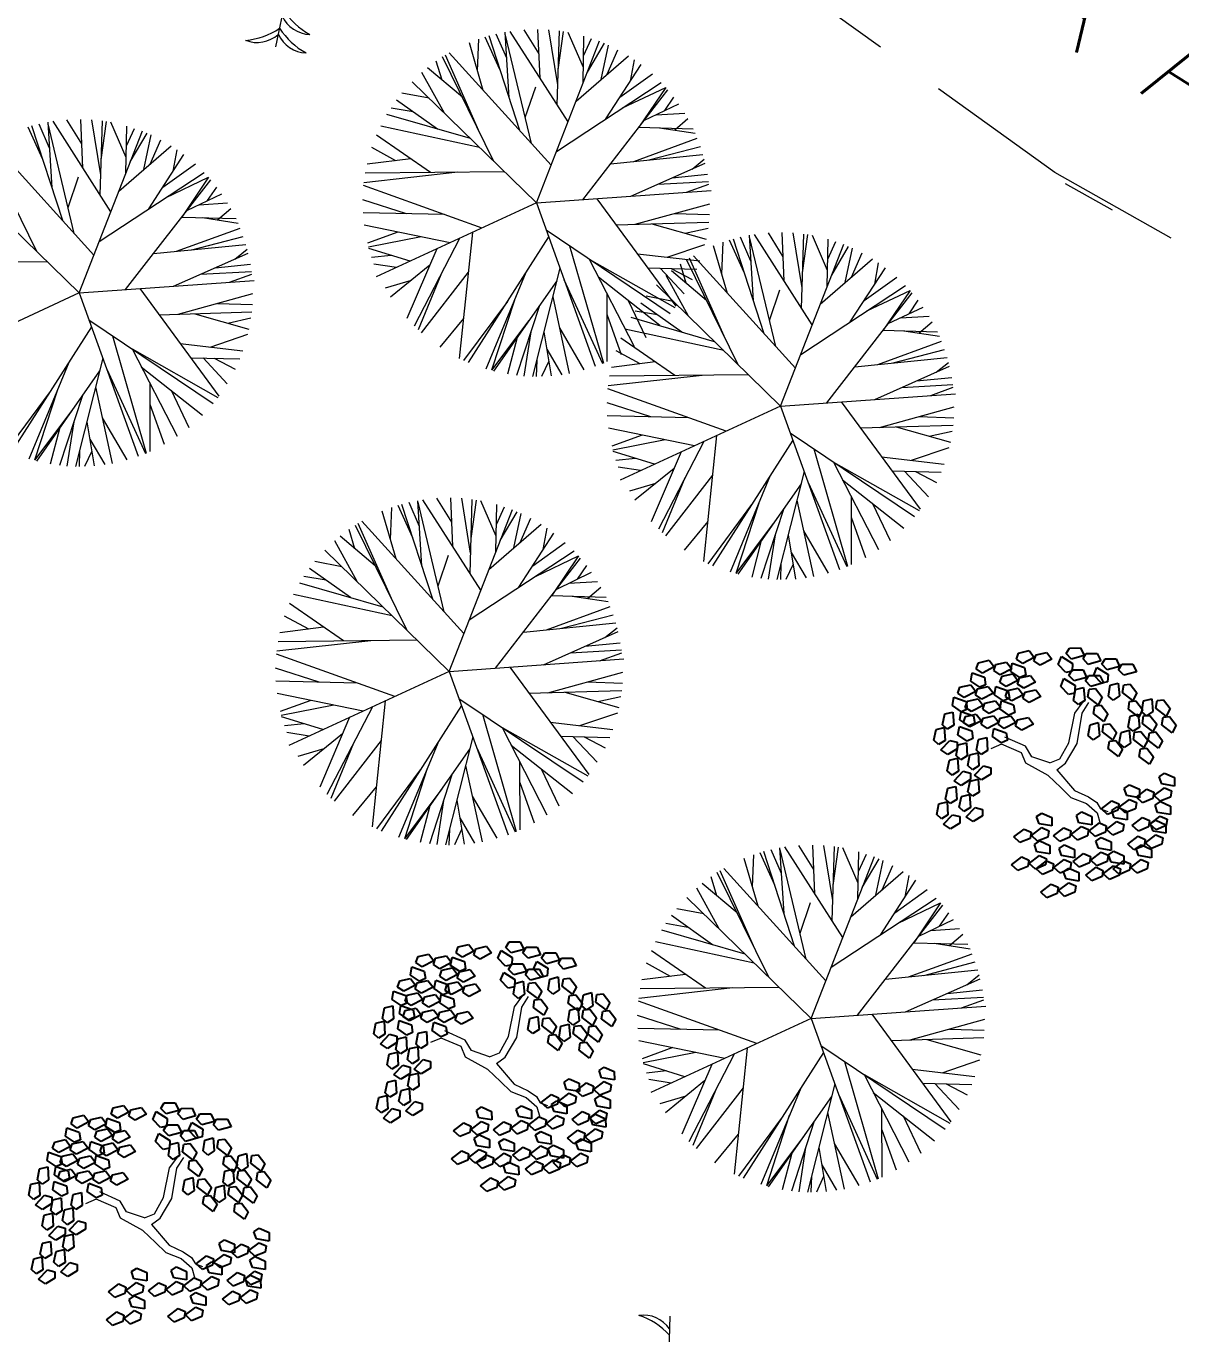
# Model space of a CAD drawing. Header units: millimetres. Extents: x 997 to 4249, y 599 to 1440.
# Drawn here: x 1703.17 to 1728.76, y 773.84 to 802.83 of the extents above; entities that cross this region are included whole.
import ezdxf

# ---------------------------------------------------------------- set-up
doc = ezdxf.new("R2010")
doc.units = ezdxf.units.MM
doc.linetypes.add('Continuo', pattern=[0])
doc.linetypes.add('DASHED', pattern=[19.05, 12.7, -6.35])
doc.layers.add('cercas existentes', color=18, linetype='Continuous')
doc.layers.add('taludes', color=9, linetype='Continuous')
doc.styles.add('1mm', font='romans.shx', dxfattribs={"height": 2})

# ---------------------------------------------------------------- blocks, each defined once
blk = doc.blocks.new('L', base_point=(1.3683, 0.5913))
at = {"linetype": 'Continuo'}
for p, q in [((1.2809, 0.65), (1.3117, 0.675)), ((1.2937, 0.5998), (1.2809, 0.65)), ((1.3117, 0.675), (1.3419, 0.6213)), ((1.3419, 0.6213), (1.3225, 0.5909)), ((1.2753, 0.5668), (1.3061, 0.5917)), ((1.2881, 0.5166), (1.2753, 0.5668)), ((1.3225, 0.5909), (1.2937, 0.5998)), ((1.3061, 0.5917), (1.3362, 0.538)), ((1.3169, 0.5076), (1.2881, 0.5166)), ((1.3362, 0.538), (1.3169, 0.5076)), ((1.337, 0.4891), (1.3557, 0.5478)), ((1.3557, 0.5478), (1.3911, 0.5544)), ((1.4042, 0.5272), (1.3763, 0.4836)), ((1.3911, 0.5544), (1.4042, 0.5272)), ((1.3763, 0.4836), (1.337, 0.4891))]:
    blk.add_line(p, q, dxfattribs=at)
blk = doc.blocks.new('gtfoods1')
at = {"layer": 'taludes', "linetype": 'Continuous', "lineweight": 5}
for p, q in [((-215.752, 141.45, 12.071), (-215.131, 144.437, 12.071)), ((-207.016, 113.312, 12.071), (-207.109, 110.262, 12.071))]:
    blk.add_line(p, q, dxfattribs=at)
at = {"layer": 'taludes', "lineweight": 5, "extrusion": (-0.01642, -0.01246, 0.999788)}
for p, q in [((-210.578, 140.318, 12.094), (-210.668, 141.772, 12.111)), ((-209.274, 139.787, 12.109), (-210.557, 141.79, 12.113)), ((-209.917, 141.294, 12.117), (-210.247, 141.825, 12.118)), ((-209.894, 140.754, 12.111), (-209.941, 141.834, 12.124)), ((-209.499, 140.608, 12.116), (-209.698, 141.824, 12.127)), ((-209.513, 140.16, 12.11), (-209.462, 141.8, 12.131)), ((-209.489, 140.937, 12.12), (-209.372, 141.786, 12.132)), ((-208.934, 140.988, 12.13), (-209.273, 141.769, 12.134)), ((-211.153, 140.483, 12.087), (-211.46, 141.537, 12.095)), ((-211.279, 140.914, 12.09), (-211.249, 141.618, 12.099)), ((-210.783, 140.947, 12.099), (-211.107, 141.665, 12.102)), ((-210.342, 139.59, 12.089), (-211.024, 141.689, 12.104)), ((-210.632, 141.199, 12.104), (-210.866, 141.73, 12.107)), ((-210.085, 139.307, 12.09), (-210.666, 141.736, 12.11)), ((-209.976, 137.987, 12.075), (-208.576, 141.578, 12.143)), ((-208.941, 140.642, 12.125), (-208.92, 141.686, 12.138)), ((-208.928, 141.246, 12.133), (-208.752, 141.634, 12.141)), ((-208.844, 140.89, 12.13), (-208.468, 141.526, 12.144)), ((-208.542, 140.724, 12.133), (-208.38, 141.487, 12.145)), ((-210.917, 138.905, 12.071), (-212.056, 141.224, 12.081)), ((-211.227, 139.536, 12.074), (-211.992, 141.264, 12.083)), ((-209.649, 138.827, 12.091), (-211.908, 141.314, 12.085)), ((-209.095, 140.246, 12.118), (-207.936, 141.248, 12.149)), ((-208.403, 140.844, 12.136), (-208.17, 141.383, 12.147)), ((-207.891, 140.688, 12.143), (-207.804, 141.162, 12.15)), ((-212.015, 139.977, 12.066), (-212.511, 140.882, 12.069)), ((-211.616, 140.329, 12.077), (-212.392, 140.982, 12.073)), ((-212.066, 140.707, 12.075), (-212.195, 141.13, 12.078)), ((-208.433, 139.852, 12.124), (-207.654, 141.054, 12.151)), ((-209.976, 137.987, 12.075), (-212.73, 140.674, 12.063)), ((-209.531, 139.13, 12.097), (-207.208, 140.658, 12.154)), ((-208.123, 140.329, 12.135), (-207.403, 140.846, 12.153)), ((-212.354, 140.308, 12.065), (-212.955, 140.422, 12.056)), ((-210.222, 139.882, 12.095), (-209.991, 140.56, 12.107)), ((-208.948, 138.06, 12.093), (-207.061, 140.497, 12.154)), ((-208.064, 140.094, 12.133), (-207.108, 140.55, 12.154)), ((-207.108, 140.55, 12.154), (-207.703, 139.669, 12.133)), ((-207.13, 140.034, 12.147), (-206.928, 140.333, 12.154)), ((-212.706, 140.007, 12.055), (-213.197, 140.091, 12.048)), ((-212.164, 139.622, 12.059), (-213.074, 140.269, 12.053)), ((-207.591, 139.813, 12.137), (-206.818, 140.183, 12.154)), ((-220.764, 139.205, 12.104), (-220.998, 139.736, 12.107)), ((-220.71, 138.324, 12.094), (-220.8, 139.778, 12.111)), ((-220.217, 137.313, 12.09), (-220.797, 139.743, 12.11)), ((-219.406, 137.793, 12.109), (-220.689, 139.797, 12.113)), ((-220.049, 139.3, 12.117), (-220.379, 139.831, 12.118)), ((-220.025, 138.76, 12.111), (-220.073, 139.84, 12.124)), ((-219.631, 138.614, 12.116), (-219.83, 139.83, 12.127)), ((-219.645, 138.166, 12.11), (-219.594, 139.806, 12.131)), ((-219.621, 138.943, 12.12), (-219.504, 139.793, 12.132)), ((-219.066, 138.994, 12.13), (-219.405, 139.776, 12.134)), ((-211.438, 139.413, 12.069), (-213.288, 139.946, 12.045)), ((-207.321, 139.942, 12.143), (-206.687, 139.981, 12.154)), ((-206.91, 139.605, 12.146), (-206.615, 139.858, 12.154)), ((-220.915, 138.954, 12.099), (-221.239, 139.671, 12.102)), ((-220.474, 137.596, 12.089), (-221.155, 139.695, 12.104)), ((-220.108, 135.993, 12.075), (-218.708, 139.584, 12.143)), ((-219.072, 138.649, 12.125), (-219.052, 139.692, 12.138)), ((-219.06, 139.253, 12.133), (-218.884, 139.64, 12.141)), ((-218.976, 138.896, 12.13), (-218.6, 139.532, 12.144)), ((-218.674, 138.73, 12.133), (-218.512, 139.494, 12.145)), ((-212.321, 138.661, 12.045), (-213.518, 139.49, 12.036)), ((-211.238, 139.218, 12.07), (-213.426, 139.691, 12.04)), ((-207.817, 138.91, 12.122), (-206.408, 139.425, 12.152)), ((-207.703, 139.669, 12.133), (-206.5, 139.634, 12.153)), ((-207.247, 139.656, 12.141), (-206.455, 139.536, 12.152)), ((-221.049, 136.911, 12.071), (-222.188, 139.23, 12.081)), ((-219.781, 136.833, 12.091), (-222.04, 139.321, 12.085)), ((-219.227, 138.252, 12.118), (-218.067, 139.254, 12.149)), ((-218.535, 138.85, 12.136), (-218.302, 139.39, 12.147)), ((-218.023, 138.694, 12.143), (-217.936, 139.168, 12.15)), ((-213.09, 138.924, 12.036), (-213.623, 139.214, 12.03)), ((-207.482, 138.944, 12.128), (-206.34, 139.241, 12.15)), ((-218.565, 137.858, 12.124), (-217.786, 139.06, 12.151)), ((-218.255, 138.336, 12.135), (-217.534, 138.852, 12.153)), ((-212.759, 138.964, 12.041), (-213.727, 138.845, 12.024)), ((-208.33, 138.858, 12.113), (-206.283, 139.064, 12.149)), ((-207.884, 138.135, 12.111), (-206.232, 138.869, 12.147)), ((-206.526, 138.738, 12.141), (-206.253, 138.955, 12.148)), ((-220.108, 135.993, 12.075), (-222.862, 138.681, 12.063)), ((-220.354, 137.888, 12.095), (-220.123, 138.566, 12.107)), ((-219.663, 137.136, 12.097), (-217.34, 138.664, 12.154)), ((-218.196, 138.101, 12.133), (-217.24, 138.556, 12.154)), ((-217.24, 138.556, 12.154), (-217.835, 137.675, 12.133)), ((-211.714, 138.667, 12.055), (-213.798, 138.433, 12.018)), ((-210.684, 138.678, 12.072), (-213.767, 138.646, 12.021)), ((-206.965, 138.543, 12.131), (-206.182, 138.624, 12.145)), ((-219.08, 136.066, 12.093), (-217.193, 138.503, 12.154)), ((-217.262, 138.04, 12.147), (-217.06, 138.339, 12.154)), ((-211.18, 137.432, 12.048), (-213.804, 138.372, 12.017)), ((-207.287, 138.401, 12.124), (-206.159, 138.463, 12.144)), ((-206.647, 138.223, 12.133), (-206.152, 138.402, 12.143)), ((-217.723, 137.819, 12.137), (-216.95, 138.189, 12.154)), ((-217.453, 137.948, 12.143), (-216.819, 137.988, 12.154)), ((-212.856, 137.748, 12.025), (-213.823, 138.057, 12.013)), ((-209.976, 137.987, 12.075), (-213.53, 136.347, 11.996)), ((-209.976, 137.987, 12.075), (-206.102, 138.262, 12.142)), ((-209.976, 137.987, 12.075), (-208.671, 134.368, 12.051)), ((-208.633, 138.082, 12.098), (-206.882, 135.7, 12.097)), ((-217.042, 137.611, 12.146), (-216.747, 137.864, 12.154)), ((-212.009, 137.729, 12.038), (-213.817, 137.769, 12.009)), ((-207.785, 137.514, 12.105), (-206.129, 137.971, 12.138)), ((-206.912, 137.755, 12.122), (-206.138, 137.728, 12.135)), ((-217.949, 136.916, 12.122), (-216.54, 137.431, 12.152)), ((-217.835, 137.675, 12.133), (-216.632, 137.641, 12.153)), ((-217.379, 137.662, 12.141), (-216.587, 137.542, 12.152)), ((-211.886, 137.106, 12.033), (-213.792, 137.495, 12.006)), ((-208.206, 137.501, 12.098), (-206.152, 137.564, 12.133)), ((-207.413, 137.526, 12.111), (-206.213, 137.187, 12.127)), ((-206.68, 137.319, 12.121), (-206.169, 137.432, 12.131)), ((-217.614, 136.95, 12.128), (-216.472, 137.247, 12.15)), ((-213.044, 137.342, 12.017), (-213.719, 137.098, 12.002)), ((-212.532, 137.238, 12.024), (-213.697, 137.01, 12.002)), ((-211.679, 137.201, 12.037), (-212.685, 135.256, 11.996)), ((-211.394, 137.333, 12.044), (-211.684, 134.54, 12.004)), ((-209.704, 137.233, 12.07), (-211.485, 134.448, 12.006)), ((-209.761, 137.39, 12.071), (-207.009, 135.537, 12.093)), ((-205.865, 136.413, 12.09), (-205.836, 137.116, 12.099)), ((-205.369, 136.446, 12.099), (-205.693, 137.163, 12.102)), ((-204.928, 135.088, 12.089), (-205.61, 137.188, 12.104)), ((-205.219, 136.698, 12.104), (-205.452, 137.229, 12.107)), ((-205.165, 135.817, 12.094), (-205.254, 137.27, 12.111)), ((-204.671, 134.805, 12.09), (-205.252, 137.235, 12.11)), ((-203.861, 135.285, 12.109), (-205.144, 137.289, 12.113)), ((-204.504, 136.793, 12.117), (-204.833, 137.323, 12.118)), ((-204.48, 136.252, 12.111), (-204.527, 137.333, 12.124)), ((-204.086, 136.106, 12.116), (-204.285, 137.323, 12.127)), ((-204.099, 135.658, 12.11), (-204.049, 137.298, 12.131)), ((-204.075, 136.435, 12.12), (-203.958, 137.285, 12.132)), ((-203.52, 136.487, 12.13), (-203.859, 137.268, 12.134)), ((-203.527, 136.141, 12.125), (-203.506, 137.185, 12.138)), ((-203.515, 136.745, 12.133), (-203.338, 137.132, 12.141)), ((-218.462, 136.865, 12.113), (-216.415, 137.07, 12.149)), ((-218.016, 136.142, 12.111), (-216.364, 136.875, 12.147)), ((-216.658, 136.745, 12.141), (-216.385, 136.961, 12.148)), ((-212.773, 136.696, 12.013), (-213.689, 136.981, 12.001)), ((-213.193, 136.826, 12.008), (-213.628, 136.778, 12)), ((-212.182, 136.969, 12.026), (-212.844, 135.423, 11.996)), ((-209.238, 137.038, 12.075), (-208.49, 134.438, 12.055)), ((-207.737, 136.862, 12.098), (-206.35, 136.701, 12.119)), ((-207.077, 136.786, 12.108), (-206.24, 137.07, 12.125)), ((-205.739, 135.981, 12.087), (-206.047, 137.035, 12.095)), ((-204.563, 133.485, 12.075), (-203.162, 137.077, 12.143)), ((-203.43, 136.389, 12.13), (-203.054, 137.024, 12.144)), ((-203.128, 136.222, 12.133), (-202.967, 136.986, 12.145)), ((-202.99, 136.342, 12.136), (-202.756, 136.882, 12.147)), ((-220.816, 136.684, 12.072), (-223.899, 136.652, 12.021)), ((-217.097, 136.55, 12.131), (-216.314, 136.63, 12.145)), ((-213.078, 136.555, 12.006), (-213.577, 136.634, 11.999)), ((-212.338, 136.605, 12.019), (-213.207, 135.898, 11.996)), ((-209.454, 136.539, 12.066), (-210.058, 134.14, 12.026)), ((-208.802, 136.745, 12.079), (-206.905, 135.669, 12.097)), ((-208.802, 136.745, 12.079), (-207.808, 134.808, 12.071)), ((-207.509, 136.552, 12.098), (-206.418, 136.523, 12.115)), ((-207.232, 136.545, 12.102), (-206.698, 135.973, 12.104)), ((-206.987, 136.538, 12.106), (-206.522, 136.293, 12.111)), ((-206.653, 136.206, 12.075), (-206.781, 136.629, 12.078)), ((-205.503, 134.403, 12.071), (-206.642, 136.723, 12.081)), ((-205.813, 135.035, 12.074), (-206.579, 136.763, 12.083)), ((-204.235, 134.326, 12.091), (-206.495, 136.813, 12.085)), ((-203.682, 135.744, 12.118), (-202.522, 136.746, 12.149)), ((-203.019, 135.351, 12.124), (-202.241, 136.552, 12.151)), ((-202.477, 136.187, 12.143), (-202.39, 136.66, 12.15)), ((-220.108, 135.993, 12.075), (-216.234, 136.268, 12.142)), ((-217.419, 136.407, 12.124), (-216.291, 136.469, 12.144)), ((-216.779, 136.229, 12.133), (-216.284, 136.409, 12.143)), ((-212.751, 136.269, 12.008), (-213.329, 136.1, 11.996)), ((-212.096, 136.395, 12.02), (-212.599, 135.173, 11.997)), ((-211.485, 136.456, 12.031), (-212.528, 135.108, 11.997)), ((-210.207, 136.448, 12.052), (-211.095, 134.306, 12.011)), ((-209.524, 136.261, 12.061), (-210.926, 134.259, 12.013)), ((-209.365, 136.293, 12.064), (-208.51, 134.43, 12.055)), ((-208.6, 136.351, 12.077), (-207.242, 135.28, 12.086)), ((-206.602, 135.476, 12.066), (-207.097, 136.38, 12.069)), ((-206.203, 135.828, 12.077), (-206.978, 136.48, 12.073)), ((-202.71, 135.828, 12.135), (-201.989, 136.344, 12.153)), ((-220.108, 135.993, 12.075), (-223.662, 134.353, 11.996)), ((-220.108, 135.993, 12.075), (-218.803, 132.374, 12.051)), ((-218.765, 136.088, 12.098), (-217.014, 133.706, 12.097)), ((-217.917, 135.521, 12.105), (-216.261, 135.978, 12.138)), ((-208.414, 135.988, 12.076), (-208.411, 134.472, 12.057)), ((-204.563, 133.485, 12.075), (-207.316, 136.173, 12.063)), ((-204.809, 135.38, 12.095), (-204.578, 136.059, 12.107)), ((-204.117, 134.628, 12.097), (-201.794, 136.157, 12.154)), ((-203.534, 133.558, 12.093), (-201.648, 135.996, 12.154)), ((-202.651, 135.593, 12.133), (-201.694, 136.048, 12.154)), ((-201.694, 136.048, 12.154), (-202.289, 135.167, 12.133)), ((-217.044, 135.762, 12.122), (-216.27, 135.734, 12.135)), ((-210.619, 135.803, 12.037), (-211.588, 134.494, 12.005)), ((-210.46, 135.836, 12.04), (-210.968, 134.278, 12.013)), ((-209.906, 135.715, 12.048), (-210.414, 134.165, 12.02)), ((-209.614, 135.903, 12.055), (-209.245, 134.21, 12.04)), ((-207.939, 135.829, 12.082), (-207.546, 135.004, 12.078)), ((-206.751, 135.121, 12.059), (-207.661, 135.767, 12.053)), ((-206.941, 135.806, 12.065), (-207.541, 135.921, 12.056)), ((-202.177, 135.312, 12.137), (-201.404, 135.681, 12.154)), ((-201.716, 135.532, 12.147), (-201.514, 135.832, 12.154)), ((-219.893, 135.396, 12.071), (-217.141, 133.544, 12.093)), ((-218.338, 135.508, 12.098), (-216.284, 135.571, 12.133)), ((-217.545, 135.532, 12.111), (-216.345, 135.193, 12.127)), ((-216.812, 135.325, 12.121), (-216.301, 135.439, 12.131)), ((-211.592, 135.427, 12.017), (-212.117, 134.79, 12)), ((-210.14, 135.381, 12.04), (-210.968, 134.278, 12.013)), ((-208.413, 135.525, 12.07), (-208.093, 134.632, 12.064)), ((-206.024, 134.912, 12.069), (-207.874, 135.445, 12.045)), ((-207.292, 135.505, 12.055), (-207.784, 135.59, 12.048)), ((-201.908, 135.441, 12.143), (-201.273, 135.48, 12.154)), ((-219.836, 135.239, 12.07), (-221.617, 132.454, 12.006)), ((-217.209, 134.792, 12.108), (-216.372, 135.077, 12.125)), ((-210.098, 135.129, 12.037), (-210.252, 134.149, 12.023)), ((-209.808, 135.131, 12.042), (-209.644, 134.154, 12.033)), ((-209.466, 135.221, 12.049), (-208.921, 134.287, 12.046)), ((-205.824, 134.717, 12.07), (-208.012, 135.19, 12.04)), ((-202.289, 135.167, 12.133), (-201.086, 135.133, 12.153)), ((-201.834, 135.154, 12.141), (-201.041, 135.034, 12.152)), ((-201.497, 135.103, 12.146), (-201.201, 135.356, 12.154)), ((-219.37, 135.044, 12.075), (-218.622, 132.444, 12.055)), ((-217.869, 134.869, 12.098), (-216.482, 134.708, 12.119)), ((-210.404, 135.004, 12.031), (-210.617, 134.193, 12.017)), ((-206.907, 134.16, 12.045), (-208.104, 134.989, 12.036)), ((-202.404, 134.408, 12.122), (-200.995, 134.923, 12.152)), ((-219.586, 134.545, 12.066), (-220.19, 132.147, 12.026)), ((-218.934, 134.751, 12.079), (-217.037, 133.676, 12.097)), ((-218.934, 134.751, 12.079), (-217.94, 132.815, 12.071)), ((-217.641, 134.558, 12.098), (-216.55, 134.529, 12.115)), ((-217.364, 134.551, 12.102), (-216.83, 133.979, 12.104)), ((-217.119, 134.544, 12.106), (-216.654, 134.3, 12.111)), ((-209.967, 134.5, 12.032), (-209.98, 134.14, 12.027)), ((-209.743, 134.743, 12.038), (-209.411, 134.181, 12.037)), ((-207.676, 134.422, 12.036), (-208.209, 134.713, 12.03)), ((-202.916, 134.357, 12.113), (-200.87, 134.563, 12.149)), ((-202.069, 134.442, 12.128), (-200.926, 134.74, 12.15)), ((-220.338, 134.454, 12.052), (-221.227, 132.312, 12.011)), ((-219.656, 134.268, 12.061), (-221.058, 132.265, 12.013)), ((-219.497, 134.3, 12.064), (-218.642, 132.436, 12.055)), ((-218.732, 134.357, 12.077), (-217.374, 133.286, 12.086)), ((-209.699, 134.483, 12.036), (-209.861, 134.141, 12.029)), ((-207.345, 134.463, 12.041), (-208.313, 134.343, 12.024)), ((-202.471, 133.634, 12.111), (-200.818, 134.367, 12.147)), ((-201.112, 134.237, 12.141), (-200.839, 134.453, 12.148)), ((-218.546, 133.995, 12.076), (-218.543, 132.479, 12.057)), ((-206.3, 134.166, 12.055), (-208.384, 133.931, 12.018)), ((-205.271, 134.177, 12.072), (-208.353, 134.145, 12.021)), ((-201.873, 133.899, 12.124), (-200.745, 133.961, 12.144)), ((-201.552, 134.042, 12.131), (-200.769, 134.122, 12.145)), ((-220.751, 133.809, 12.037), (-221.72, 132.5, 12.005)), ((-220.592, 133.843, 12.04), (-221.099, 132.284, 12.013)), ((-220.038, 133.722, 12.048), (-220.546, 132.171, 12.02)), ((-219.746, 133.909, 12.055), (-219.377, 132.216, 12.04)), ((-218.071, 133.836, 12.082), (-217.678, 133.01, 12.078)), ((-205.766, 132.93, 12.048), (-208.391, 133.87, 12.017)), ((-204.563, 133.485, 12.075), (-200.688, 133.76, 12.142)), ((-201.233, 133.722, 12.133), (-200.738, 133.901, 12.143)), ((-220.272, 133.387, 12.04), (-221.099, 132.284, 12.013)), ((-218.545, 133.531, 12.07), (-218.225, 132.638, 12.064)), ((-207.442, 133.246, 12.025), (-208.409, 133.555, 12.013)), ((-204.563, 133.485, 12.075), (-208.116, 131.846, 11.996)), ((-204.563, 133.485, 12.075), (-203.257, 129.866, 12.051)), ((-203.22, 133.581, 12.098), (-201.469, 131.198, 12.097)), ((-202.372, 133.013, 12.105), (-200.716, 133.47, 12.138)), ((-220.23, 133.136, 12.037), (-220.384, 132.156, 12.023)), ((-219.94, 133.138, 12.042), (-219.776, 132.16, 12.033)), ((-219.597, 133.227, 12.049), (-219.053, 132.293, 12.046)), ((-206.595, 133.227, 12.038), (-208.404, 133.268, 12.009)), ((-202.793, 133, 12.098), (-200.739, 133.063, 12.133)), ((-201.498, 133.254, 12.122), (-200.724, 133.227, 12.135)), ((-220.536, 133.01, 12.031), (-220.749, 132.2, 12.017)), ((-206.472, 132.604, 12.033), (-208.378, 132.994, 12.006)), ((-207.631, 132.841, 12.017), (-208.306, 132.597, 12.002)), ((-205.98, 132.831, 12.044), (-206.27, 130.038, 12.004)), ((-204.347, 132.889, 12.071), (-201.596, 131.036, 12.093)), ((-202, 133.024, 12.111), (-200.8, 132.685, 12.127)), ((-201.267, 132.817, 12.121), (-200.756, 132.931, 12.131)), ((-220.099, 132.507, 12.032), (-220.112, 132.146, 12.027)), ((-219.831, 132.489, 12.036), (-219.992, 132.148, 12.029)), ((-219.875, 132.749, 12.038), (-219.543, 132.187, 12.037)), ((-207.118, 132.736, 12.024), (-208.283, 132.508, 12.002)), ((-207.36, 132.195, 12.013), (-208.276, 132.479, 12.001)), ((-206.768, 132.468, 12.026), (-207.431, 130.922, 11.996)), ((-206.265, 132.7, 12.037), (-207.272, 130.754, 11.996)), ((-204.291, 132.731, 12.07), (-206.071, 129.947, 12.006)), ((-203.825, 132.537, 12.075), (-203.076, 129.937, 12.055)), ((-201.663, 132.284, 12.108), (-200.826, 132.569, 12.125)), ((-207.779, 132.325, 12.008), (-208.215, 132.276, 12)), ((-203.389, 132.243, 12.079), (-201.491, 131.168, 12.097)), ((-203.389, 132.243, 12.079), (-202.394, 130.307, 12.071)), ((-202.323, 132.361, 12.098), (-200.936, 132.2, 12.119)), ((-207.665, 132.054, 12.006), (-208.164, 132.132, 11.999)), ((-206.924, 132.103, 12.019), (-207.793, 131.397, 11.996)), ((-206.682, 131.894, 12.02), (-207.186, 130.672, 11.997)), ((-206.071, 131.954, 12.031), (-207.114, 130.607, 11.997)), ((-204.793, 131.946, 12.052), (-205.682, 129.805, 12.011)), ((-204.04, 132.037, 12.066), (-204.644, 129.639, 12.026)), ((-202.095, 132.05, 12.098), (-201.005, 132.021, 12.115)), ((-201.818, 132.043, 12.102), (-201.284, 131.471, 12.104)), ((-201.573, 132.037, 12.106), (-201.108, 131.792, 12.111)), ((-207.338, 131.767, 12.008), (-207.915, 131.599, 11.996)), ((-204.11, 131.76, 12.061), (-205.512, 129.757, 12.013)), ((-203.952, 131.792, 12.064), (-203.096, 129.928, 12.055)), ((-203.187, 131.849, 12.077), (-201.829, 130.778, 12.086)), ((-212.274, 129.207, 12.089), (-212.956, 131.306, 12.104)), ((-212.565, 130.816, 12.104), (-212.798, 131.347, 12.107)), ((-212.511, 129.935, 12.094), (-212.6, 131.388, 12.111)), ((-212.017, 128.924, 12.09), (-212.598, 131.353, 12.11)), ((-211.207, 129.403, 12.109), (-212.49, 131.407, 12.113)), ((-211.85, 130.911, 12.117), (-212.179, 131.441, 12.118)), ((-211.826, 130.371, 12.111), (-211.873, 131.451, 12.124)), ((-211.432, 130.224, 12.116), (-211.631, 131.441, 12.127)), ((-211.446, 129.776, 12.11), (-211.395, 131.416, 12.131)), ((-211.422, 130.553, 12.12), (-211.304, 131.403, 12.132)), ((-210.866, 130.605, 12.13), (-211.205, 131.386, 12.134)), ((-205.047, 131.335, 12.04), (-205.554, 129.777, 12.013)), ((-204.2, 131.401, 12.055), (-203.832, 129.708, 12.04)), ((-203, 131.487, 12.076), (-202.997, 129.971, 12.057)), ((-202.526, 131.328, 12.082), (-202.132, 130.502, 12.078)), ((-213.086, 130.1, 12.087), (-213.393, 131.154, 12.095)), ((-213.211, 130.531, 12.09), (-213.182, 131.234, 12.099)), ((-212.715, 130.564, 12.099), (-213.039, 131.281, 12.102)), ((-211.909, 127.604, 12.075), (-210.508, 131.195, 12.143)), ((-210.873, 130.259, 12.125), (-210.852, 131.303, 12.138)), ((-210.861, 130.863, 12.133), (-210.684, 131.251, 12.141)), ((-210.776, 130.507, 12.13), (-210.4, 131.142, 12.144)), ((-210.474, 130.341, 12.133), (-210.313, 131.104, 12.145)), ((-205.205, 131.301, 12.037), (-206.174, 129.992, 12.005)), ((-204.493, 131.214, 12.048), (-205, 129.663, 12.02)), ((-202.999, 131.023, 12.07), (-202.68, 130.13, 12.064)), ((-213.999, 130.324, 12.075), (-214.127, 130.747, 12.078)), ((-212.849, 128.522, 12.071), (-213.988, 130.841, 12.081)), ((-213.159, 129.153, 12.074), (-213.925, 130.881, 12.083)), ((-211.581, 128.444, 12.091), (-213.841, 130.931, 12.085)), ((-211.028, 129.862, 12.118), (-209.868, 130.865, 12.149)), ((-210.336, 130.46, 12.136), (-210.102, 131, 12.147)), ((-209.823, 130.305, 12.143), (-209.736, 130.778, 12.15)), ((-206.178, 130.925, 12.017), (-206.703, 130.289, 12)), ((-204.727, 130.879, 12.04), (-205.554, 129.777, 12.013)), ((-213.948, 129.594, 12.066), (-214.443, 130.498, 12.069)), ((-213.549, 129.946, 12.077), (-214.325, 130.598, 12.073)), ((-210.365, 129.469, 12.124), (-209.587, 130.671, 12.151)), ((-210.056, 129.946, 12.135), (-209.335, 130.463, 12.153)), ((-204.99, 130.503, 12.031), (-205.203, 129.692, 12.017)), ((-204.684, 130.628, 12.037), (-204.838, 129.648, 12.023)), ((-204.395, 130.63, 12.042), (-204.23, 129.652, 12.033)), ((-204.052, 130.72, 12.049), (-203.508, 129.785, 12.046)), ((-211.909, 127.604, 12.075), (-214.662, 130.291, 12.063)), ((-212.155, 129.499, 12.095), (-211.924, 130.177, 12.107)), ((-211.463, 128.746, 12.097), (-209.14, 130.275, 12.154)), ((-209.997, 129.711, 12.133), (-209.04, 130.167, 12.154)), ((-209.04, 130.167, 12.154), (-209.635, 129.286, 12.133)), ((-204.329, 130.242, 12.038), (-203.998, 129.68, 12.037)), ((-214.097, 129.239, 12.059), (-215.007, 129.885, 12.053)), ((-214.287, 129.925, 12.065), (-214.887, 130.039, 12.056)), ((-210.881, 127.677, 12.093), (-208.994, 130.114, 12.154)), ((-209.062, 129.65, 12.147), (-208.86, 129.95, 12.154)), ((-204.554, 129.999, 12.032), (-204.567, 129.638, 12.027)), ((-204.286, 129.982, 12.036), (-204.447, 129.64, 12.029)), ((-214.638, 129.624, 12.055), (-215.13, 129.708, 12.048)), ((-209.523, 129.43, 12.137), (-208.75, 129.8, 12.154)), ((-209.254, 129.559, 12.143), (-208.619, 129.598, 12.154)), ((-213.17, 128.835, 12.07), (-215.358, 129.308, 12.04)), ((-213.37, 129.03, 12.069), (-215.22, 129.563, 12.045)), ((-209.635, 129.286, 12.133), (-208.432, 129.251, 12.153)), ((-208.843, 129.221, 12.146), (-208.547, 129.474, 12.154)), ((-214.253, 128.278, 12.045), (-215.45, 129.107, 12.036)), ((-209.75, 128.527, 12.122), (-208.341, 129.041, 12.152)), ((-209.18, 129.272, 12.141), (-208.387, 129.152, 12.152)), ((-215.022, 128.54, 12.036), (-215.555, 128.831, 12.03)), ((-209.415, 128.56, 12.128), (-208.272, 128.858, 12.15)), ((-214.691, 128.581, 12.041), (-215.659, 128.461, 12.024)), ((-210.262, 128.475, 12.113), (-208.216, 128.681, 12.149)), ((-209.817, 127.752, 12.111), (-208.164, 128.486, 12.147)), ((-208.458, 128.355, 12.141), (-208.186, 128.571, 12.148)), ((-213.646, 128.284, 12.055), (-215.73, 128.049, 12.018)), ((-212.617, 128.295, 12.072), (-215.699, 128.263, 12.021)), ((-208.898, 128.16, 12.131), (-208.115, 128.24, 12.145)), ((-213.112, 127.048, 12.048), (-215.737, 127.988, 12.017)), ((-211.909, 127.604, 12.075), (-208.034, 127.879, 12.142)), ((-209.219, 128.017, 12.124), (-208.091, 128.08, 12.144)), ((-208.579, 127.84, 12.133), (-208.084, 128.019, 12.143)), ((-214.788, 127.364, 12.025), (-215.755, 127.674, 12.013)), ((-211.909, 127.604, 12.075), (-215.462, 125.964, 11.996)), ((-211.909, 127.604, 12.075), (-210.603, 123.984, 12.051)), ((-210.566, 127.699, 12.098), (-208.815, 125.317, 12.097)), ((-209.718, 127.131, 12.105), (-208.062, 127.588, 12.138)), ((-213.941, 127.345, 12.038), (-215.75, 127.386, 12.009)), ((-208.844, 127.372, 12.122), (-208.07, 127.345, 12.135)), ((-213.818, 126.723, 12.033), (-215.724, 127.112, 12.006)), ((-214.977, 126.959, 12.017), (-215.652, 126.715, 12.002)), ((-211.693, 127.007, 12.071), (-208.942, 125.154, 12.093)), ((-210.139, 127.118, 12.098), (-208.085, 127.181, 12.133)), ((-209.346, 127.142, 12.111), (-208.146, 126.804, 12.127)), ((-208.613, 126.935, 12.121), (-208.102, 127.049, 12.131)), ((-214.464, 126.854, 12.024), (-215.629, 126.626, 12.002)), ((-213.611, 126.818, 12.037), (-214.618, 124.872, 11.996)), ((-213.326, 126.95, 12.044), (-213.616, 124.156, 12.004)), ((-211.637, 126.85, 12.07), (-213.417, 124.065, 12.006)), ((-209.009, 126.403, 12.108), (-208.172, 126.687, 12.125)), ((-214.706, 126.313, 12.013), (-215.622, 126.597, 12.001)), ((-215.125, 126.443, 12.008), (-215.561, 126.394, 12)), ((-214.114, 126.586, 12.026), (-214.777, 125.04, 11.996)), ((-211.171, 126.655, 12.075), (-210.422, 124.055, 12.055)), ((-209.669, 126.479, 12.098), (-208.282, 126.318, 12.119)), ((-215.011, 126.172, 12.006), (-215.51, 126.25, 11.999)), ((-214.27, 126.221, 12.019), (-215.139, 125.515, 11.996)), ((-211.386, 126.155, 12.066), (-211.99, 123.757, 12.026)), ((-210.735, 126.361, 12.079), (-208.837, 125.286, 12.097)), ((-210.735, 126.361, 12.079), (-209.741, 124.425, 12.071)), ((-209.441, 126.169, 12.098), (-208.351, 126.14, 12.115)), ((-209.164, 126.161, 12.102), (-208.631, 125.589, 12.104)), ((-208.919, 126.155, 12.106), (-208.454, 125.91, 12.111)), ((-214.684, 125.885, 12.008), (-215.261, 125.717, 11.996)), ((-214.028, 126.012, 12.02), (-214.532, 124.79, 11.997)), ((-213.417, 126.072, 12.031), (-214.46, 124.725, 11.997)), ((-212.139, 126.064, 12.052), (-213.028, 123.923, 12.011)), ((-211.456, 125.878, 12.061), (-212.858, 123.875, 12.013)), ((-211.298, 125.91, 12.064), (-210.442, 124.047, 12.055)), ((-210.533, 125.968, 12.077), (-209.175, 124.896, 12.086)), ((-211.546, 125.52, 12.055), (-211.178, 123.826, 12.04)), ((-210.346, 125.605, 12.076), (-210.343, 124.089, 12.057)), ((-212.551, 125.419, 12.037), (-213.52, 124.111, 12.005)), ((-212.393, 125.453, 12.04), (-212.9, 123.895, 12.013)), ((-211.839, 125.332, 12.048), (-212.347, 123.781, 12.02)), ((-209.872, 125.446, 12.082), (-209.479, 124.621, 12.078)), ((-213.524, 125.043, 12.017), (-214.049, 124.407, 12)), ((-212.073, 124.998, 12.04), (-212.9, 123.895, 12.013)), ((-210.345, 125.142, 12.07), (-210.026, 124.248, 12.064)), ((-212.031, 124.746, 12.037), (-212.184, 123.766, 12.023)), ((-211.741, 124.748, 12.042), (-211.576, 123.771, 12.033)), ((-211.398, 124.838, 12.049), (-210.854, 123.904, 12.046)), ((-212.336, 124.621, 12.031), (-212.549, 123.81, 12.017)), ((-211.675, 124.36, 12.038), (-211.344, 123.798, 12.037)), ((-211.9, 124.117, 12.032), (-211.913, 123.756, 12.027)), ((-211.632, 124.1, 12.036), (-211.793, 123.758, 12.029)), ((-205.188, 122.836, 12.09), (-205.158, 123.539, 12.099)), ((-204.691, 122.869, 12.099), (-205.016, 123.586, 12.102)), ((-204.251, 121.511, 12.089), (-204.932, 123.611, 12.104)), ((-204.541, 123.121, 12.104), (-204.775, 123.652, 12.107)), ((-204.487, 122.24, 12.094), (-204.576, 123.693, 12.111)), ((-203.993, 121.228, 12.09), (-204.574, 123.658, 12.11)), ((-203.183, 121.708, 12.109), (-204.466, 123.712, 12.113)), ((-203.826, 123.216, 12.117), (-204.156, 123.746, 12.118)), ((-203.885, 119.909, 12.075), (-202.484, 123.5, 12.143)), ((-203.802, 122.675, 12.111), (-203.85, 123.756, 12.124)), ((-203.408, 122.529, 12.116), (-203.607, 123.746, 12.127)), ((-203.422, 122.081, 12.11), (-203.371, 123.721, 12.131)), ((-203.398, 122.858, 12.12), (-203.281, 123.708, 12.132)), ((-202.842, 122.91, 12.13), (-203.182, 123.691, 12.134)), ((-202.849, 122.564, 12.125), (-202.828, 123.608, 12.138)), ((-202.837, 123.168, 12.133), (-202.661, 123.556, 12.141)), ((-203.557, 120.749, 12.091), (-205.817, 123.236, 12.085)), ((-205.062, 122.404, 12.087), (-205.369, 123.458, 12.095)), ((-202.753, 122.812, 12.13), (-202.377, 123.447, 12.144)), ((-202.451, 122.646, 12.133), (-202.289, 123.409, 12.145)), ((-202.312, 122.765, 12.136), (-202.078, 123.305, 12.147)), ((-205.525, 122.251, 12.077), (-206.301, 122.903, 12.073)), ((-205.975, 122.629, 12.075), (-206.104, 123.052, 12.078)), ((-204.826, 120.827, 12.071), (-205.965, 123.146, 12.081)), ((-205.136, 121.458, 12.074), (-205.901, 123.186, 12.083)), ((-203.004, 122.167, 12.118), (-201.844, 123.169, 12.149)), ((-202.341, 121.774, 12.124), (-201.563, 122.975, 12.151)), ((-201.8, 122.61, 12.143), (-201.713, 123.083, 12.15)), ((-205.924, 121.899, 12.066), (-206.42, 122.803, 12.069)), ((-202.032, 122.251, 12.135), (-201.311, 122.767, 12.153)), ((-206.263, 122.23, 12.065), (-206.864, 122.344, 12.056)), ((-203.885, 119.909, 12.075), (-206.639, 122.596, 12.063)), ((-204.131, 121.803, 12.095), (-203.9, 122.482, 12.107)), ((-203.439, 121.051, 12.097), (-201.117, 122.58, 12.154)), ((-202.857, 119.981, 12.093), (-200.97, 122.419, 12.154)), ((-201.973, 122.016, 12.133), (-201.016, 122.471, 12.154)), ((-201.016, 122.471, 12.154), (-201.611, 121.59, 12.133)), ((-206.073, 121.544, 12.059), (-206.983, 122.19, 12.053)), ((-201.5, 121.735, 12.137), (-200.727, 122.104, 12.154)), ((-201.039, 121.955, 12.147), (-200.837, 122.255, 12.154)), ((-205.346, 121.335, 12.069), (-207.196, 121.868, 12.045)), ((-206.615, 121.928, 12.055), (-207.106, 122.013, 12.048)), ((-201.23, 121.864, 12.143), (-200.596, 121.903, 12.154)), ((-200.819, 121.526, 12.146), (-200.524, 121.779, 12.154)), ((-205.147, 121.14, 12.07), (-207.334, 121.613, 12.04)), ((-201.611, 121.59, 12.133), (-200.409, 121.556, 12.153)), ((-201.156, 121.577, 12.141), (-200.364, 121.457, 12.152)), ((-206.23, 120.583, 12.045), (-207.427, 121.412, 12.036)), ((-201.726, 120.832, 12.122), (-200.317, 121.346, 12.152)), ((-201.391, 120.865, 12.128), (-200.248, 121.163, 12.15)), ((-206.668, 120.886, 12.041), (-207.636, 120.766, 12.024)), ((-206.999, 120.845, 12.036), (-207.531, 121.136, 12.03)), ((-202.239, 120.78, 12.113), (-200.192, 120.986, 12.149)), ((-200.434, 120.66, 12.141), (-200.162, 120.876, 12.148)), ((-205.623, 120.589, 12.055), (-207.706, 120.354, 12.018)), ((-204.593, 120.6, 12.072), (-207.675, 120.568, 12.021)), ((-201.793, 120.057, 12.111), (-200.141, 120.79, 12.147)), ((-205.088, 119.353, 12.048), (-207.713, 120.293, 12.017)), ((-201.196, 120.322, 12.124), (-200.068, 120.385, 12.144)), ((-200.874, 120.465, 12.131), (-200.091, 120.545, 12.145)), ((-200.556, 120.145, 12.133), (-200.061, 120.324, 12.143)), ((-203.885, 119.909, 12.075), (-200.01, 120.183, 12.142)), ((-202.542, 120.004, 12.098), (-200.791, 117.621, 12.097)), ((-206.765, 119.669, 12.025), (-207.732, 119.979, 12.013)), ((-203.885, 119.909, 12.075), (-207.439, 118.269, 11.996)), ((-203.885, 119.909, 12.075), (-202.58, 116.289, 12.051)), ((-201.694, 119.436, 12.105), (-200.038, 119.893, 12.138)), ((-205.917, 119.65, 12.038), (-207.726, 119.691, 12.009)), ((-202.115, 119.423, 12.098), (-200.061, 119.486, 12.133)), ((-201.322, 119.447, 12.111), (-200.122, 119.108, 12.127)), ((-200.82, 119.677, 12.122), (-200.047, 119.65, 12.135)), ((-205.795, 119.027, 12.033), (-207.701, 119.417, 12.006)), ((-206.953, 119.264, 12.017), (-207.628, 119.02, 12.002)), ((-206.44, 119.159, 12.024), (-207.606, 118.931, 12.002)), ((-205.302, 119.254, 12.044), (-205.593, 116.461, 12.004)), ((-203.613, 119.155, 12.07), (-205.394, 116.37, 12.006)), ((-203.67, 119.312, 12.071), (-200.918, 117.459, 12.093)), ((-206.682, 118.618, 12.013), (-207.598, 118.902, 12.001)), ((-206.09, 118.891, 12.026), (-206.753, 117.345, 11.996)), ((-205.588, 119.123, 12.037), (-206.594, 117.177, 11.996)), ((-203.147, 118.96, 12.075), (-202.399, 116.36, 12.055)), ((-200.985, 118.707, 12.108), (-200.149, 118.992, 12.125)), ((-207.101, 118.748, 12.008), (-207.537, 118.699, 12)), ((-206.987, 118.477, 12.006), (-207.486, 118.555, 11.999)), ((-202.711, 118.666, 12.079), (-200.814, 117.591, 12.097)), ((-202.711, 118.666, 12.079), (-201.717, 116.73, 12.071)), ((-201.646, 118.784, 12.098), (-200.259, 118.623, 12.119)), ((-206.247, 118.526, 12.019), (-207.116, 117.82, 11.996)), ((-206.005, 118.317, 12.02), (-206.508, 117.095, 11.997)), ((-205.394, 118.377, 12.031), (-206.437, 117.03, 11.997)), ((-204.115, 118.369, 12.052), (-205.004, 116.228, 12.011)), ((-203.363, 118.46, 12.066), (-203.967, 116.062, 12.026)), ((-202.509, 118.272, 12.077), (-201.151, 117.201, 12.086)), ((-201.417, 118.474, 12.098), (-200.327, 118.444, 12.115)), ((-201.141, 118.466, 12.102), (-200.607, 117.894, 12.104)), ((-200.896, 118.46, 12.106), (-200.43, 118.215, 12.111)), ((-206.66, 118.19, 12.008), (-207.237, 118.022, 11.996)), ((-203.433, 118.183, 12.061), (-204.835, 116.18, 12.013)), ((-203.274, 118.215, 12.064), (-202.419, 116.351, 12.055)), ((-204.528, 117.724, 12.037), (-205.497, 116.415, 12.005)), ((-204.369, 117.758, 12.04), (-204.876, 116.2, 12.013)), ((-203.523, 117.824, 12.055), (-203.154, 116.131, 12.04)), ((-202.323, 117.91, 12.076), (-202.32, 116.394, 12.057)), ((-201.848, 117.751, 12.082), (-201.455, 116.926, 12.078)), ((-203.815, 117.637, 12.048), (-204.323, 116.086, 12.02)), ((-202.322, 117.446, 12.07), (-202.002, 116.553, 12.064)), ((-205.5, 117.348, 12.017), (-206.025, 116.712, 12)), ((-204.049, 117.303, 12.04), (-204.876, 116.2, 12.013)), ((-203.374, 117.143, 12.049), (-202.83, 116.209, 12.046)), ((-204.313, 116.926, 12.031), (-204.526, 116.115, 12.017)), ((-204.007, 117.051, 12.037), (-204.161, 116.071, 12.023)), ((-203.717, 117.053, 12.042), (-203.552, 116.076, 12.033)), ((-203.652, 116.665, 12.038), (-203.32, 116.103, 12.037)), ((-203.876, 116.422, 12.032), (-203.889, 116.061, 12.027)), ((-203.608, 116.405, 12.036), (-203.769, 116.063, 12.029))]:
    blk.add_line(p, q, dxfattribs=at)
at = {"layer": 'taludes', "lineweight": 5}
blk.add_line((-197.209, 137.831), (-198.247, 138.408), dxfattribs=at)
at = {"layer": 'taludes', "linetype": 'Continuo', "lineweight": 5, "extrusion": (-0.012368, -0.016489, 0.999788)}
for p, q in [((-198.176, 126.024, 12.084), (-198.04, 126.681, 12.097)), ((-198.04, 126.681, 12.097), (-197.858, 126.932, 12.103)), ((-197.989, 126.005, 12.086), (-197.881, 126.676, 12.099)), ((-197.881, 126.676, 12.099), (-197.729, 126.914, 12.104)), ((-199.133, 125.946, 12.071), (-199.589, 126.15, 12.069)), ((-199.666, 125.99, 12.065), (-199.901, 125.89, 12.061)), ((-199.224, 125.801, 12.068), (-199.666, 125.99, 12.065)), ((-199.13, 125.568, 12.065), (-199.224, 125.801, 12.068)), ((-198.996, 125.713, 12.069), (-199.133, 125.946, 12.071)), ((-198.375, 125.666, 12.076), (-198.176, 126.024, 12.084)), ((-198.248, 125.568, 12.076), (-197.989, 126.005, 12.086)), ((-198.633, 125.296, 12.067), (-199.13, 125.568, 12.065)), ((-198.595, 125.578, 12.072), (-198.996, 125.713, 12.069)), ((-198.595, 125.578, 12.072), (-198.375, 125.666, 12.076)), ((-198.441, 125.425, 12.071), (-198.248, 125.568, 12.076)), ((-198.633, 125.296, 12.067), (-198.352, 125.031, 12.066)), ((-198.441, 125.425, 12.071), (-198.05, 124.967, 12.068)), ((-198.352, 125.031, 12.066), (-198.127, 124.808, 12.065)), ((-198.05, 124.967, 12.068), (-197.737, 124.822, 12.07)), ((-198.127, 124.808, 12.065), (-197.785, 124.676, 12.067)), ((-197.785, 124.676, 12.067), (-197.545, 124.466, 12.066)), ((-197.737, 124.822, 12.07), (-197.552, 124.695, 12.07)), ((-197.552, 124.695, 12.07), (-197.47, 124.558, 12.069)), ((-197.545, 124.466, 12.066), (-197.48, 124.234, 12.063)), ((-197.47, 124.558, 12.069), (-197.313, 124.499, 12.07)), ((-210.458, 120.167, 12.097), (-210.276, 120.418, 12.103)), ((-210.299, 120.162, 12.099), (-210.147, 120.4, 12.104)), ((-210.594, 119.51, 12.084), (-210.458, 120.167, 12.097)), ((-210.406, 119.491, 12.086), (-210.299, 120.162, 12.099)), ((-212.084, 119.476, 12.065), (-212.319, 119.376, 12.061)), ((-211.642, 119.287, 12.068), (-212.084, 119.476, 12.065)), ((-211.551, 119.432, 12.071), (-212.007, 119.636, 12.069)), ((-211.414, 119.198, 12.069), (-211.551, 119.432, 12.071)), ((-210.793, 119.152, 12.076), (-210.594, 119.51, 12.084)), ((-210.666, 119.053, 12.076), (-210.406, 119.491, 12.086)), ((-211.548, 119.054, 12.065), (-211.642, 119.287, 12.068)), ((-211.013, 119.064, 12.072), (-211.414, 119.198, 12.069)), ((-211.013, 119.064, 12.072), (-210.793, 119.152, 12.076)), ((-211.051, 118.782, 12.067), (-211.548, 119.054, 12.065)), ((-210.858, 118.911, 12.071), (-210.666, 119.053, 12.076)), ((-210.858, 118.911, 12.071), (-210.468, 118.453, 12.068)), ((-211.051, 118.782, 12.067), (-210.77, 118.517, 12.066)), ((-210.77, 118.517, 12.066), (-210.545, 118.294, 12.065)), ((-210.545, 118.294, 12.065), (-210.203, 118.161, 12.067)), ((-210.468, 118.453, 12.068), (-210.154, 118.308, 12.07)), ((-210.154, 118.308, 12.07), (-209.97, 118.181, 12.07)), ((-210.203, 118.161, 12.067), (-209.963, 117.951, 12.066)), ((-209.97, 118.181, 12.07), (-209.888, 118.043, 12.069)), ((-209.888, 118.043, 12.069), (-209.731, 117.985, 12.07)), ((-209.963, 117.951, 12.066), (-209.898, 117.72, 12.063)), ((-218.104, 116.597, 12.097), (-217.923, 116.847, 12.103)), ((-217.945, 116.592, 12.099), (-217.793, 116.83, 12.104)), ((-218.24, 115.94, 12.084), (-218.104, 116.597, 12.097)), ((-218.053, 115.92, 12.086), (-217.945, 116.592, 12.099)), ((-219.197, 115.862, 12.071), (-219.654, 116.065, 12.069)), ((-219.731, 115.906, 12.065), (-219.966, 115.805, 12.061)), ((-219.289, 115.716, 12.068), (-219.731, 115.906, 12.065)), ((-219.195, 115.484, 12.065), (-219.289, 115.716, 12.068)), ((-219.06, 115.628, 12.069), (-219.197, 115.862, 12.071)), ((-218.439, 115.582, 12.076), (-218.24, 115.94, 12.084)), ((-218.312, 115.483, 12.076), (-218.053, 115.92, 12.086)), ((-218.697, 115.212, 12.067), (-219.195, 115.484, 12.065)), ((-218.659, 115.494, 12.072), (-219.06, 115.628, 12.069)), ((-218.659, 115.494, 12.072), (-218.439, 115.582, 12.076)), ((-218.505, 115.341, 12.071), (-218.312, 115.483, 12.076)), ((-218.697, 115.212, 12.067), (-218.416, 114.946, 12.066)), ((-218.505, 115.341, 12.071), (-218.114, 114.883, 12.068)), ((-218.416, 114.946, 12.066), (-218.192, 114.723, 12.065)), ((-218.114, 114.883, 12.068), (-217.801, 114.738, 12.07)), ((-218.192, 114.723, 12.065), (-217.849, 114.591, 12.067)), ((-217.849, 114.591, 12.067), (-217.61, 114.381, 12.066)), ((-217.801, 114.738, 12.07), (-217.617, 114.611, 12.07)), ((-217.617, 114.611, 12.07), (-217.534, 114.473, 12.069)), ((-217.61, 114.381, 12.066), (-217.544, 114.15, 12.063)), ((-217.534, 114.473, 12.069), (-217.377, 114.414, 12.07))]:
    blk.add_line(p, q, dxfattribs=at)
at = {"layer": 'taludes', "linetype": 'DASHED', "lineweight": 5, "ltscale": 0.25}
blk.add_lwpolyline([(0, 0), (-166.893, 120.779), (-198.481, 138.664), (-206.292, 144.271), (-240.409, 161.989), (-250.491, 162.784), (-255.881, 164.617), (-262.783, 165.519), (-267.413, 167.477), (-278.409, 170.104), (-300.406, 173.297), (-310.753, 169.861), (-320.828, 172.706), (-341.375, 180.171)], dxfattribs=at)
at = {"layer": 'taludes', "linetype": 'Continuous', "lineweight": 5}
for centre, radius, start, end in [((-214.97, 142.425, 12.071), 0.704, 204.5568, 267.8912), ((-214.243, 143.116, 12.071), 1.585, 212.3431, 241.6462), ((-216.557, 143.171, 12.071), 1.585, 274.8875, 304.1905), ((-214.327, 142.708, 12.071), 1.585, 212.3431, 241.6462), ((-216.166, 142.248, 12.071), 0.704, 248.6425, 311.9769), ((-215.054, 142.017, 12.071), 0.704, 204.5568, 267.8912), ((-207.605, 112.632, 12.071), 0.704, 34.5568, 97.8912), ((-208.2, 111.825, 12.071), 1.585, 42.3431, 71.6462)]:
    blk.add_arc(centre, radius, start, end, dxfattribs=at)
at = {"layer": 'taludes', "linetype": 'Continuo', "lineweight": 5, "extrusion": (-0.012368, -0.016489, 0.999788)}
for p, xscale, yscale, zscale, rotation in [((-234.93, -16.366, 12.455), 4.693247904986873, 4.693247904986873, 4.693247904986873, 292.8731664010561), ((-236.318, -17.735, 12.455), 4.693247905292083, 4.693247905292083, 4.693247905292083, 305.0710582407918), ((-235.735, -17.03, 12.455), 4.693247905292083, 4.693247905292083, 4.693247905292083, 305.0710582407918), ((-234.155, -16.085, 12.455), 4.693247904986873, 4.693247904986873, 4.693247904986873, 292.8731664010561), ((-235.717, -17.66, 12.455), 4.693247905292083, 4.693247905292083, 4.693247905292083, 305.0710582407918), ((-234.592, -16.721, 12.455), 4.693247904986873, 4.693247904986873, 4.693247904986873, 292.8731664010561), ((-236.319, -18.412, 12.455), 4.693247905292083, 4.693247905292083, 4.693247905292083, 305.0710582407918), ((-235.432, -17.839, 12.455), 4.693247905292083, 4.693247905292083, 4.693247905292083, 305.0710582407918), ((-234.285, -17.033, 12.455), 4.693247905158423, 4.693247905158423, 4.693247905158423, 240.0875733262941), ((-233.727, -16.494, 12.455), 4.693247905158423, 4.693247905158423, 4.693247905158423, 240.0875733262941), ((-235.999, -18.566, 12.455), 4.693247905292083, 4.693247905292083, 4.693247905292083, 305.0710582407918), ((-232.926, -16.327, 12.455), 4.693247905158423, 4.693247905158423, 4.693247905158423, 240.0875733262941), ((-236.278, -19.175, 12.455), 4.693247905007419, 4.693247905007419, 4.693247905007419, 11.23182489907098), ((-235.829, -18.859, 12.455), 4.693247905292083, 4.693247905292083, 4.693247905292083, 305.0710582407918), ((-232.961, -16.78, 12.455), 4.693247905158423, 4.693247905158423, 4.693247905158423, 240.0875733262941), ((-235.194, -18.43, 12.455), 4.693247905292083, 4.693247905292083, 4.693247905292083, 305.0710582407918), ((-233.559, -17.463, 12.455), 4.693247905158423, 4.693247905158423, 4.693247905158423, 240.0875733262941), ((-232.906, -17.186, 12.455), 4.693247905158423, 4.693247905158423, 4.693247905158423, 240.0875733262941), ((-235.63, -19.544, 12.455), 4.693247905007419, 4.693247905007419, 4.693247905007419, 11.23182489907098), ((-235.341, -19.176, 12.455), 4.693247905007419, 4.693247905007419, 4.693247905007419, 11.23182489907098), ((-234.936, -20.029, 12.455), 4.693247905007419, 4.693247905007419, 4.693247905007419, 11.23182489907098), ((-232.143, -17.442, 12.455), 4.693247904105663, 4.693247904105663, 4.693247904105663, 135.1959007807611), ((-235.238, -20.455, 12.455), 4.693247905007419, 4.693247905007419, 4.693247905007419, 11.23182489907098), ((-232.608, -18.114, 12.455), 4.693247904105663, 4.693247904105663, 4.693247904105663, 135.1959007807611), ((-231.838, -18.002, 12.455), 4.693247904105663, 4.693247904105663, 4.693247904105663, 135.1959007807611), ((-233.786, -19.782, 12.455), 4.693247904105663, 4.693247904105663, 4.693247904105663, 135.1959007807611), ((-233.095, -19.231, 12.455), 4.693247904105663, 4.693247904105663, 4.693247904105663, 135.1959007807611), ((-232.534, -18.672, 12.455), 4.693247904105663, 4.693247904105663, 4.693247904105663, 135.1959007807611), ((-231.669, -18.394, 12.455), 4.693247904105663, 4.693247904105663, 4.693247904105663, 135.1959007807611), ((-233.453, -20.306, 12.455), 4.693247904105663, 4.693247904105663, 4.693247904105663, 135.1959007807611), ((-232.964, -20.046, 12.455), 4.693247904105663, 4.693247904105663, 4.693247904105663, 135.1959007807611), ((-232.41, -19.426, 12.455), 4.693247904105663, 4.693247904105663, 4.693247904105663, 135.1959007807611), ((-231.599, -19.022, 12.455), 4.693247904105663, 4.693247904105663, 4.693247904105663, 135.1959007807611), ((-232.003, -19.503, 12.455), 4.693247904105663, 4.693247904105663, 4.693247904105663, 135.1959007807611), ((-232.575, -20.399, 12.455), 4.693247904105663, 4.693247904105663, 4.693247904105663, 135.1959007807611), ((-241.76, -29.69, 12.716), 4.693247905292083, 4.693247905292083, 4.693247905292083, 305.0710582407918), ((-240.955, -29.025, 12.716), 4.693247904986873, 4.693247904986873, 4.693247904986873, 292.8731664010561), ((-240.18, -28.745, 12.716), 4.693247904986873, 4.693247904986873, 4.693247904986873, 292.8731664010561), ((-242.343, -30.395, 12.716), 4.693247905292083, 4.693247905292083, 4.693247905292083, 305.0710582407918), ((-240.617, -29.381, 12.716), 4.693247904986873, 4.693247904986873, 4.693247904986873, 292.8731664010561), ((-241.742, -30.319, 12.716), 4.693247905292083, 4.693247905292083, 4.693247905292083, 305.0710582407918), ((-240.31, -29.693, 12.716), 4.693247905158423, 4.693247905158423, 4.693247905158423, 240.0875733262941), ((-239.752, -29.153, 12.716), 4.693247905158423, 4.693247905158423, 4.693247905158423, 240.0875733262941), ((-242.344, -31.072, 12.716), 4.693247905292083, 4.693247905292083, 4.693247905292083, 305.0710582407918), ((-241.457, -30.499, 12.716), 4.693247905292083, 4.693247905292083, 4.693247905292083, 305.0710582407918), ((-238.951, -28.987, 12.716), 4.693247905158423, 4.693247905158423, 4.693247905158423, 240.0875733262941), ((-242.024, -31.226, 12.716), 4.693247905292083, 4.693247905292083, 4.693247905292083, 305.0710582407918), ((-242.303, -31.834, 12.716), 4.693247905007419, 4.693247905007419, 4.693247905007419, 11.23182489907098), ((-241.854, -31.519, 12.716), 4.693247905292083, 4.693247905292083, 4.693247905292083, 305.0710582407918), ((-241.219, -31.09, 12.716), 4.693247905292083, 4.693247905292083, 4.693247905292083, 305.0710582407918), ((-239.584, -30.123, 12.716), 4.693247905158423, 4.693247905158423, 4.693247905158423, 240.0875733262941), ((-238.986, -29.44, 12.716), 4.693247905158423, 4.693247905158423, 4.693247905158423, 240.0875733262941), ((-238.931, -29.846, 12.716), 4.693247905158423, 4.693247905158423, 4.693247905158423, 240.0875733262941), ((-241.655, -32.204, 12.716), 4.693247905007419, 4.693247905007419, 4.693247905007419, 11.23182489907098), ((-241.366, -31.836, 12.716), 4.693247905007419, 4.693247905007419, 4.693247905007419, 11.23182489907098), ((-238.168, -30.102, 12.716), 4.693247904105663, 4.693247904105663, 4.693247904105663, 135.1959007807611), ((-241.263, -33.115, 12.716), 4.693247905007419, 4.693247905007419, 4.693247905007419, 11.23182489907098), ((-240.961, -32.689, 12.716), 4.693247905007419, 4.693247905007419, 4.693247905007419, 11.23182489907098), ((-238.633, -30.774, 12.716), 4.693247904105663, 4.693247904105663, 4.693247904105663, 135.1959007807611), ((-245.735, -37.132, 12.869), 4.693247905292083, 4.693247905292083, 4.693247905292083, 305.0710582407918), ((-244.93, -36.468, 12.869), 4.693247904986873, 4.693247904986873, 4.693247904986873, 292.8731664010561), ((-239.811, -32.442, 12.716), 4.693247904105663, 4.693247904105663, 4.693247904105663, 135.1959007807611), ((-239.12, -31.891, 12.716), 4.693247904105663, 4.693247904105663, 4.693247904105663, 135.1959007807611), ((-238.559, -31.332, 12.716), 4.693247904105663, 4.693247904105663, 4.693247904105663, 135.1959007807611), ((-237.863, -30.662, 12.716), 4.693247904105663, 4.693247904105663, 4.693247904105663, 135.1959007807611), ((-246.317, -37.838, 12.869), 4.693247905292083, 4.693247905292083, 4.693247905292083, 305.0710582407918), ((-244.155, -36.188, 12.869), 4.693247904986873, 4.693247904986873, 4.693247904986873, 292.8731664010561), ((-237.694, -31.054, 12.716), 4.693247904105663, 4.693247904105663, 4.693247904105663, 135.1959007807611), ((-245.716, -37.762, 12.869), 4.693247905292083, 4.693247905292083, 4.693247905292083, 305.0710582407918), ((-244.591, -36.824, 12.869), 4.693247904986873, 4.693247904986873, 4.693247904986873, 292.8731664010561), ((-243.727, -36.596, 12.869), 4.693247905158423, 4.693247905158423, 4.693247905158423, 240.0875733262941), ((-238.435, -32.086, 12.716), 4.693247904105663, 4.693247904105663, 4.693247904105663, 135.1959007807611), ((-246.319, -38.514, 12.869), 4.693247905292083, 4.693247905292083, 4.693247905292083, 305.0710582407918), ((-245.432, -37.941, 12.869), 4.693247905292083, 4.693247905292083, 4.693247905292083, 305.0710582407918), ((-244.284, -37.136, 12.869), 4.693247905158423, 4.693247905158423, 4.693247905158423, 240.0875733262941), ((-239.478, -32.966, 12.716), 4.693247904105663, 4.693247904105663, 4.693247904105663, 135.1959007807611), ((-238.989, -32.706, 12.716), 4.693247904105663, 4.693247904105663, 4.693247904105663, 135.1959007807611), ((-238.028, -32.163, 12.716), 4.693247904105663, 4.693247904105663, 4.693247904105663, 135.1959007807611), ((-237.624, -31.682, 12.716), 4.693247904105663, 4.693247904105663, 4.693247904105663, 135.1959007807611), ((-245.998, -38.669, 12.869), 4.693247905292083, 4.693247905292083, 4.693247905292083, 305.0710582407918), ((-242.925, -36.429, 12.869), 4.693247905158423, 4.693247905158423, 4.693247905158423, 240.0875733262941), ((-246.278, -39.277, 12.869), 4.693247905007419, 4.693247905007419, 4.693247905007419, 11.23182489907098), ((-245.828, -38.962, 12.869), 4.693247905292083, 4.693247905292083, 4.693247905292083, 305.0710582407918), ((-245.193, -38.532, 12.869), 4.693247905292083, 4.693247905292083, 4.693247905292083, 305.0710582407918), ((-243.558, -37.566, 12.869), 4.693247905158423, 4.693247905158423, 4.693247905158423, 240.0875733262941), ((-242.961, -36.883, 12.869), 4.693247905158423, 4.693247905158423, 4.693247905158423, 240.0875733262941), ((-238.6, -33.059, 12.716), 4.693247904105663, 4.693247904105663, 4.693247904105663, 135.1959007807611), ((-242.905, -37.289, 12.869), 4.693247905158423, 4.693247905158423, 4.693247905158423, 240.0875733262941), ((-245.63, -39.647, 12.869), 4.693247905007419, 4.693247905007419, 4.693247905007419, 11.23182489907098), ((-245.341, -39.279, 12.869), 4.693247905007419, 4.693247905007419, 4.693247905007419, 11.23182489907098), ((-244.936, -40.132, 12.869), 4.693247905007419, 4.693247905007419, 4.693247905007419, 11.23182489907098), ((-242.143, -37.545, 12.869), 4.693247904105663, 4.693247904105663, 4.693247904105663, 135.1959007807611), ((-245.237, -40.558, 12.869), 4.693247905007419, 4.693247905007419, 4.693247905007419, 11.23182489907098), ((-242.607, -38.217, 12.869), 4.693247904105663, 4.693247904105663, 4.693247904105663, 135.1959007807611), ((-242.533, -38.775, 12.869), 4.693247904105663, 4.693247904105663, 4.693247904105663, 135.1959007807611), ((-241.837, -38.105, 12.869), 4.693247904105663, 4.693247904105663, 4.693247904105663, 135.1959007807611), ((-243.785, -39.884, 12.869), 4.693247904105663, 4.693247904105663, 4.693247904105663, 135.1959007807611), ((-243.094, -39.334, 12.869), 4.693247904105663, 4.693247904105663, 4.693247904105663, 135.1959007807611), ((-241.668, -38.497, 12.869), 4.693247904105663, 4.693247904105663, 4.693247904105663, 135.1959007807611), ((-243.452, -40.409, 12.869), 4.693247904105663, 4.693247904105663, 4.693247904105663, 135.1959007807611), ((-242.41, -39.529, 12.869), 4.693247904105663, 4.693247904105663, 4.693247904105663, 135.1959007807611)]:
    blk.add_blockref('L', p, dxfattribs=dict(at, xscale=xscale, yscale=yscale, zscale=zscale, rotation=rotation))
at = {"layer": 'taludes', "lineweight": 5, "style": '1mm'}
blk.add_text('LIMITE DA ÁREA DE PRESERVAÇÃO', height=2.19707, rotation=327.6798, dxfattribs=at).set_placement((-209.621, 148.673))

msp = doc.modelspace()

# ---------------------------------------------------------------- block references
at = {"layer": 'cercas existentes', "color": 1}
msp.add_blockref('gtfoods1', (1924.454, 660.921), dxfattribs=at)

doc.saveas('drawing.dxf')
